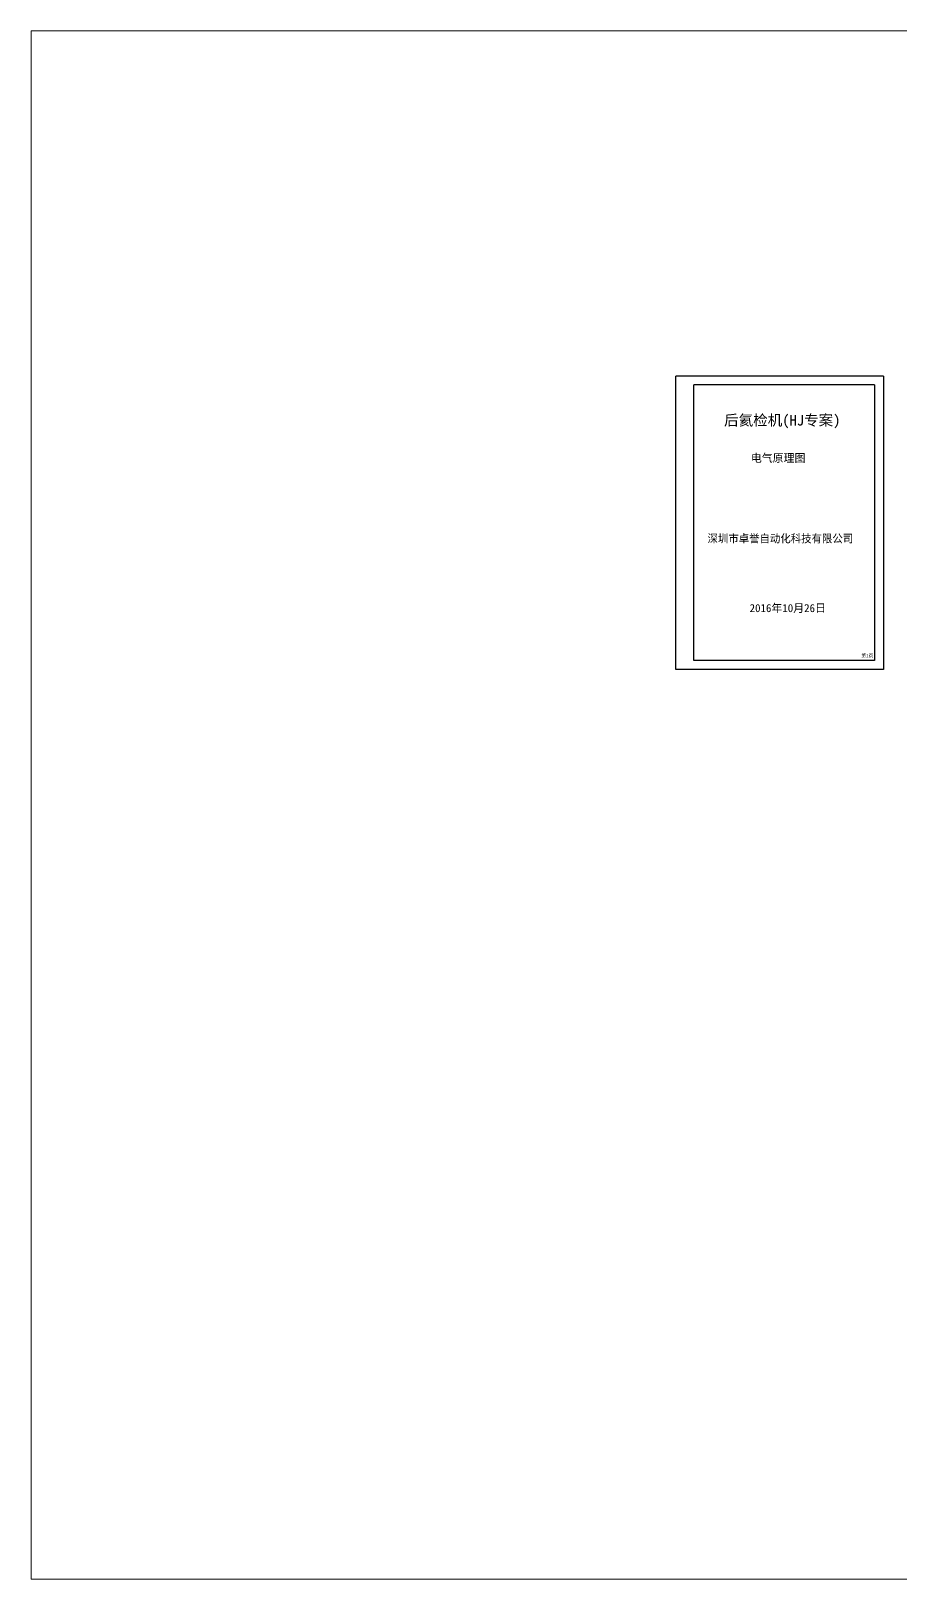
# Model space of a CAD drawing. Extents: x -5838 to -2107, y -921 to 708.
# Drawn here: x -5838 to -4924, y -921 to 708 of the extents above; entities that cross this region are included whole.
import ezdxf

# ---------------------------------------------------------------- set-up
doc = ezdxf.new("R2010")
doc.units = 0
doc.header["$MEASUREMENT"] = 0
doc.layers.add('电气图内容', color=7, linetype='Continuous')

msp = doc.modelspace()

# ---------------------------------------------------------------- linework, layer by layer
for p, q in [((-4941.3, 344.8), (-5159.6, 344.8)), ((-5159.6, 36.1), (-5159.6, 344.8)), ((-4941.3, 344.8), (-4941.3, 36.1)), ((-4950.7, 335.5), (-5140.9, 335.5)), ((-5140.9, 45.4), (-5140.9, 335.5)), ((-4950.7, 335.5), (-4950.7, 45.4)), ((-4941.3, 36.1), (-5159.6, 36.1)), ((-4950.7, 45.4), (-5140.9, 45.4))]:
    msp.add_line(p, q)
at = {"lineweight": 0}
msp.add_lwpolyline([(-5838, 707.9), (-2107, 707.9), (-2107, -920.8), (-5838, -920.8)], close=True, dxfattribs=at)

# ---------------------------------------------------------------- texts
at = {"insert": (-4964.5, 52.4), "char_height": 3.508, "width": 415.705, "attachment_point": 1}
msp.add_mtext('{\\fFangSong_GB2312|b0|i0|c134|p49;第1页}', dxfattribs=at)
at = {"layer": '电气图内容', "color": 7, "attachment_point": 1}
for s, insert, char_height in [('{\\fSimSun|b0|i0|c134|p2;后氦检机}(HJ{\\fSimSun|b0|i0|c134|p2;专案})', (-5109, 304), 11.227), ('{\\fSimSun|b0|i0|c134|p2;\\C256;电气原理图}', (-5080.8, 262.8), 8.42), ('{\\C256;深圳市卓誉自动化科技有限公司}', (-5126.4, 178.1), 8.42), ('{\\fKaiTi_GB2312|b0|i0|c134|p49;\\C256;2016\\fSimSun|b0|i0|c134|p2;年\\fKaiTi_GB2312|b0|i0|c134|p49;10\\fSimSun|b0|i0|c134|p2;月\\fKaiTi_GB2312|b0|i0|c134|p49;26\\fSimSun|b0|i0|c134|p2;日}', (-5082.1, 104.9), 8.42)]:
    msp.add_mtext(s, dxfattribs=dict(at, insert=insert, char_height=char_height))

doc.saveas('drawing.dxf')
